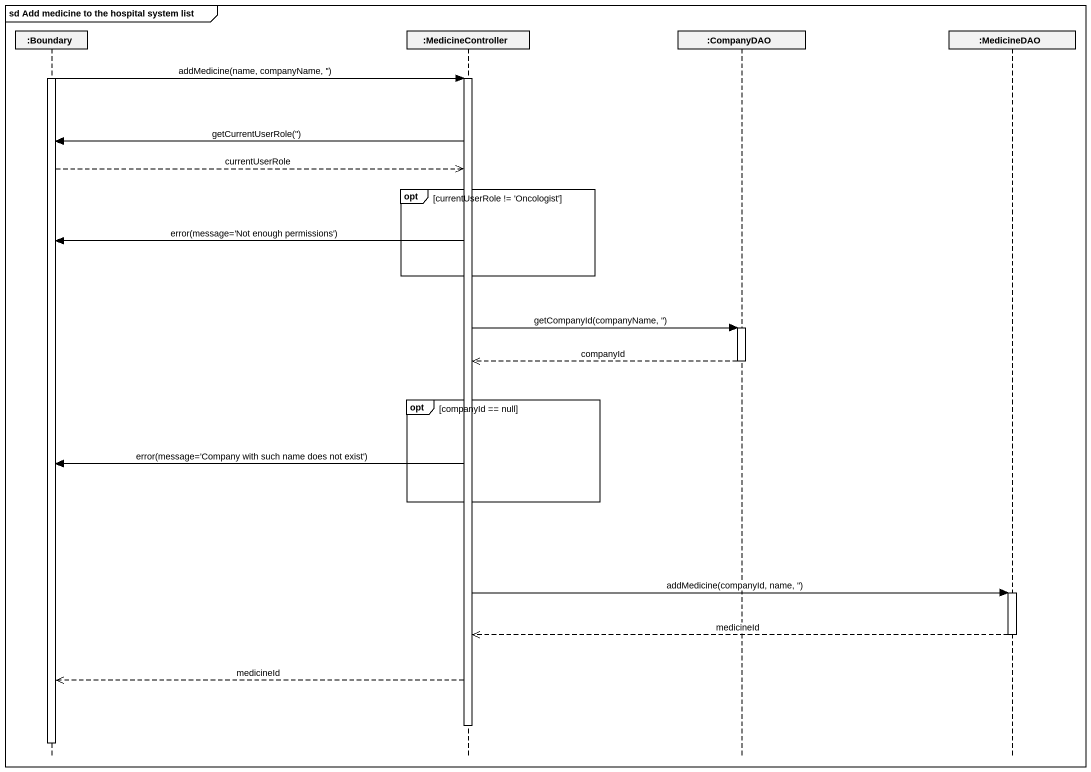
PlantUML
@startuml
mainframe sd Add medicine to the hospital system list
hide footbox
participant ":Boundary" as Boundary_
participant ":MedicineController" as MedicineController
participant ":CompanyDAO" as CompanyDAO
participant ":MedicineDAO" as MedicineDAO

activate Boundary_
Boundary_ -> MedicineController : addMedicine(name, companyName, '')
activate MedicineController
MedicineController -> Boundary_ : getCurrentUserRole('')
Boundary_ -->> MedicineController : currentUserRole
opt currentUserRole != 'Oncologist'
  MedicineController -> Boundary_ : error(message='Not enough permissions')
end
MedicineController -> CompanyDAO : getCompanyId(companyName, '')
activate CompanyDAO
CompanyDAO -->> MedicineController : companyId
deactivate CompanyDAO
opt companyId == null
  MedicineController -> Boundary_ : error(message='Company with such name does not exist')
end
MedicineController -> MedicineDAO : addMedicine(companyId, name, '')
activate MedicineDAO
MedicineDAO -->> MedicineController : medicineId
deactivate MedicineDAO
MedicineController -->> Boundary_ : medicineId
deactivate MedicineController
deactivate Boundary_
@enduml
